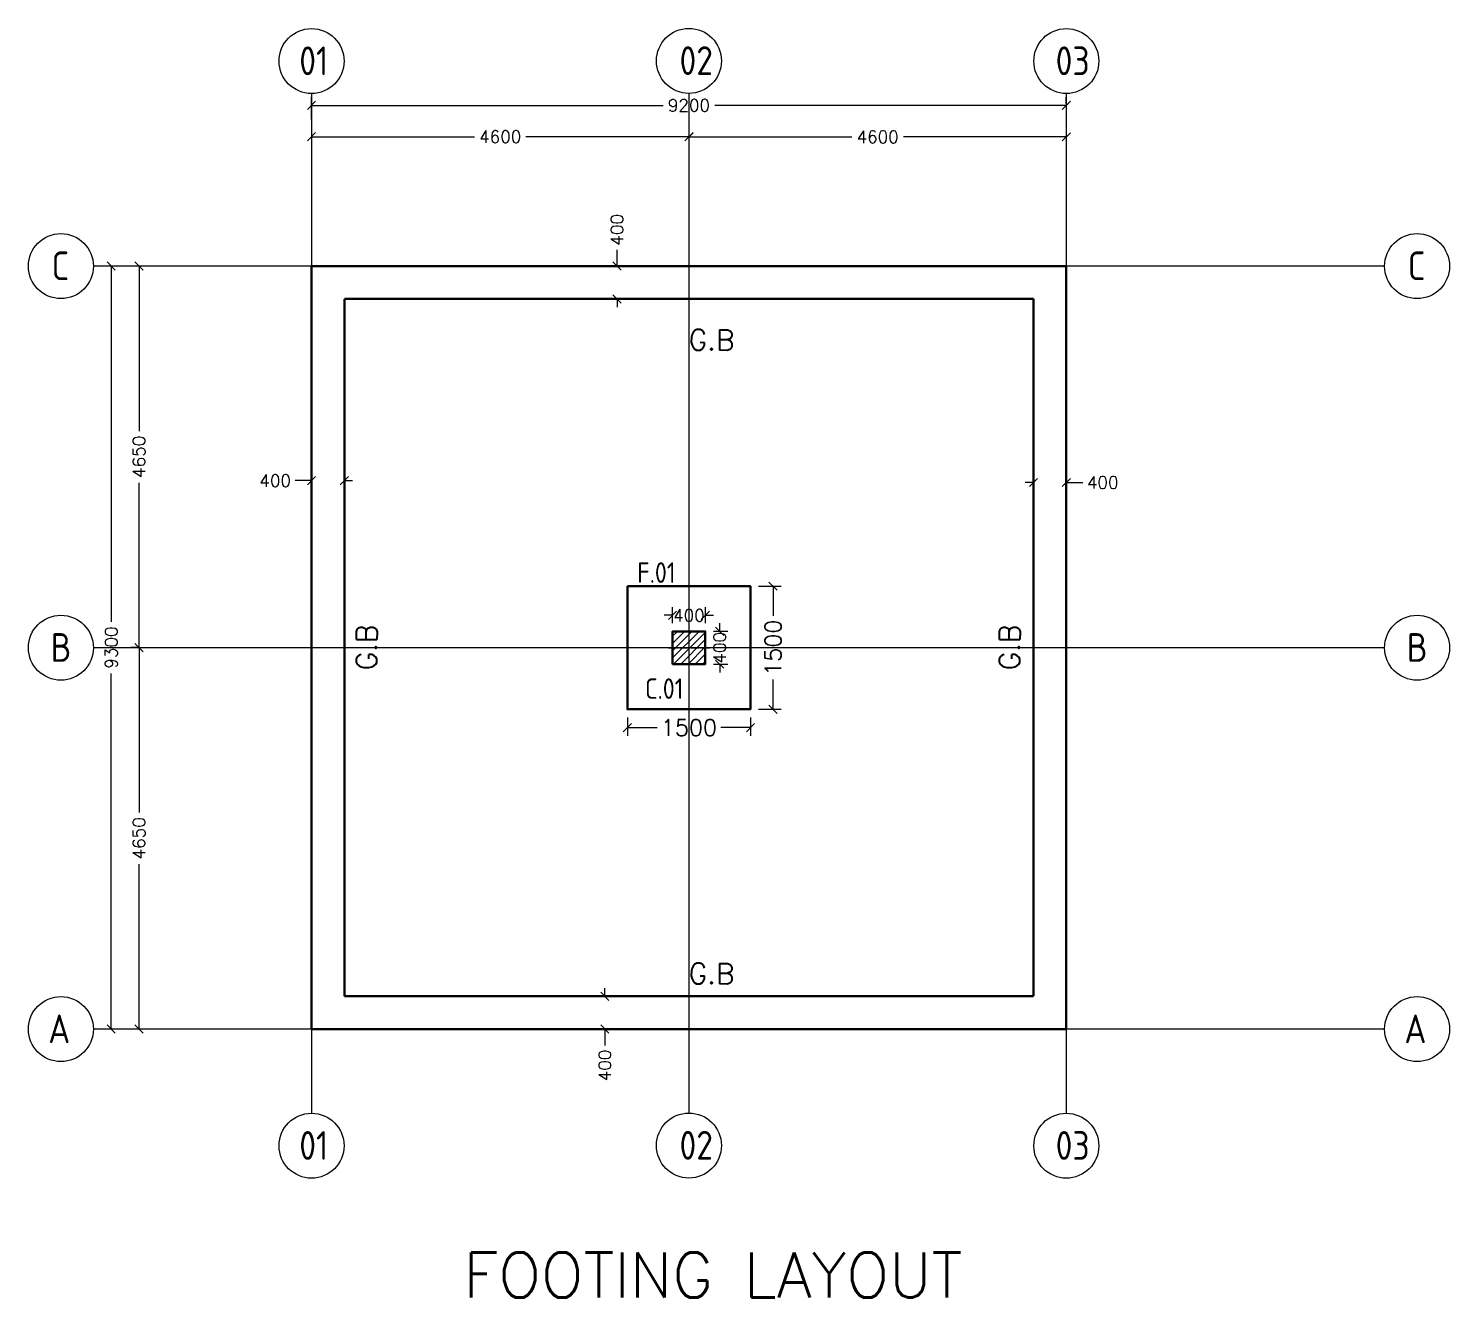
# Model space of a CAD drawing. Header units: millimetres. Extents: x 5119 to 442966, y -339486 to 193490.
# Drawn here: x 133796 to 151118, y 118824 to 134294 of the extents above; entities that cross this region are included whole.
import ezdxf

# ---------------------------------------------------------------- set-up
doc = ezdxf.new("R2010")
doc.units = ezdxf.units.MM
doc.header["$LTSCALE"] = 10
doc.header["$PDMODE"] = 34
doc.linetypes.add('center', pattern=[13.75, 9.75, -1.5, 1, -1.5])
doc.linetypes.add('hidden', pattern=[6.25, 4.75, -1.5])
for name, color, linetype, lineweight in [('STR-BEAM', 5, 'hidden', 30), ('STR-CL', 1, 'center', 9), ('STR-CONC', 3, 'Continuous', 30), ('STR-DIM', 1, 'Continuous', 9), ('STR-GRID', 248, 'Continuous', 9), ('STR-HATCH', 4, 'Continuous', 9), ('STR-TEXT', 7, 'Continuous', 9)]:
    doc.layers.add(name, color=color, linetype=linetype, lineweight=lineweight)
doc.styles.add('MINA_MM', font='romans.shx', dxfattribs={"height": 200})
doc.styles.add('MINA_MM_ANNOT_PLAN', font='dim.shx', dxfattribs={"height": 350})
doc.styles.add('MINA_MM_LAYOUT', font='dim.shx', dxfattribs={"height": 250})
doc.styles.add('MINA_MM_S', font='romans.shx', dxfattribs={"height": 150})
doc.dimstyles.new('MINA_MM', dxfattribs={"dimtxt": 200, "dimasz": 100, "dimexe": 100, "dimexo": 100, "dimgap": 50, "dimtad": 0, "dimdec": 0, "dimzin": 0, "dimdsep": 46, "dimtxsty": 'MINA_MM', "dimblk": 'OBLIQUE', "dimcen": 0.09, "dimclrd": 256, "dimclre": 256, "dimclrt": 7, "dimadec": 0, "dimazin": 0, "dimtfac": 1, "dimtdec": 0, "dimtix": 1, "dimtofl": 0, "dimtmove": 0, "dimatfit": 0, "dimfxl": 1, "dimtolj": 1, "dimtzin": 0, "dimlwd": -1, "dimlwe": -1, "dimarcsym": 0})
doc.dimstyles.new('MINA_MM_S', dxfattribs={"dimtxt": 150, "dimasz": 100, "dimexe": 100, "dimexo": 100, "dimgap": 50, "dimtad": 0, "dimdec": 0, "dimzin": 0, "dimdsep": 46, "dimtxsty": 'MINA_MM_S', "dimblk": 'OBLIQUE', "dimcen": 0.09, "dimclrd": 256, "dimclre": 256, "dimclrt": 7, "dimadec": 0, "dimazin": 0, "dimtfac": 1, "dimtdec": 0, "dimtix": 1, "dimtofl": 0, "dimtmove": 0, "dimatfit": 0, "dimfxl": 1, "dimtolj": 1, "dimtzin": 0, "dimlwd": -1, "dimlwe": -1, "dimarcsym": 0})

# ---------------------------------------------------------------- blocks, each defined once
blk = doc.blocks.new('ggggggg')
at = {"layer": 'STR-GRID', "ltscale": 10}
for p, q in [((112856, 110282), (112856, 97853)), ((117456, 110284), (117456, 97855)), ((122056, 110282), (122056, 97853))]:
    blk.add_line(p, q, dxfattribs=at)
for points in [[(125935, 108178), (110197, 108178)], [(125935, 103527), (110197, 103527)], [(125935, 98878), (110197, 98878)]]:
    blk.add_lwpolyline(points, dxfattribs=at)
for centre in [(112856, 110678), (117456, 110680), (122056, 110678), (109801, 108178), (126331, 108178), (109801, 103527), (126331, 103527), (109801, 98878), (126331, 98878), (112856, 97457), (117456, 97459), (122056, 97457)]:
    blk.add_circle(centre, 396, dxfattribs=at)
at = {"layer": 'STR-TEXT', "char_height": 350, "attachment_point": 3, "style": 'MINA_MM_ANNOT_PLAN'}
for s, insert in [('01', (113060, 110856)), ('02', (117749, 110858)), ('03', (122340, 110856)), ('C', (109902, 108357)), ('C', (126432, 108357)), ('B', (109930, 103705)), ('B', (126460, 103705)), ('A', (109915, 99057)), ('A', (126445, 99057)), ('01', (113060, 97635)), ('02', (117749, 97637)), ('03', (122340, 97635))]:
    blk.add_mtext_dynamic_manual_height_columns(s, width=668.67, gutter_width=12.5, heights=[0], dxfattribs=dict(at, insert=insert))
blk = doc.blocks.new('S.C.02.PLAN')
at = {"layer": 'STR-HATCH'}
h = blk.add_hatch(dxfattribs=at)
h.set_pattern_fill('ANSI31', color=256, scale=500)
h.set_pattern_definition([(45, (0, 0), (-44.194, 44.194), [])])
h.paths.add_polyline_path([(50, -200), (50, 200), (450, 200), (450, -200)])
at = {"layer": 'STR-CL'}
for p, q in [((250, 250), (250, -250)), ((0, 0), (500, 0))]:
    blk.add_line(p, q, dxfattribs=at)
at = {"layer": 'STR-CONC', "ltscale": 10}
blk.add_lwpolyline([(50, -200), (50, 200), (450, 200), (450, -200)], close=True, dxfattribs=at)
blk = doc.blocks.new('_Oblique')
at = {"color": 0, "linetype": 'ByBlock', "lineweight": -2}
blk.add_line((-0.5, -0.5), (0.5, 0.5), dxfattribs=at)
blk = doc.blocks.new('*D382')
at = {"layer": 'Defpoints', "color": 0, "transparency": 16777216}
for p in [(750, 750), (750, -750), (1026, -750)]:
    blk.add_point(p, dxfattribs=at)
at = {"layer": 'STR-DIM', "transparency": 16777216}
for p, q in [((850, 750), (1126, 750)), ((1026, 750), (1026, 388)), ((1026, -750), (1026, -388)), ((850, -750), (1126, -750))]:
    blk.add_line(p, q, dxfattribs=at)
at = {"layer": 'STR-DIM', "transparency": 16777216, "xscale": 100, "yscale": 100, "zscale": 100}
for p, rotation in [((1026, 750), 90), ((1026, -750), 270)]:
    blk.add_blockref('_Oblique', p, dxfattribs=dict(at, rotation=rotation))
at = {"layer": 'STR-DIM', "color": 7, "transparency": 16777216, "insert": (1026, 0), "char_height": 200, "attachment_point": 5, "rotation": 90, "style": 'MINA_MM'}
blk.add_mtext('\\A1;1500', dxfattribs=at)
blk = doc.blocks.new('*D383')
at = {"layer": 'Defpoints', "color": 0, "transparency": 16777216}
for p in [(-750, -750), (750, -750), (750, -973)]:
    blk.add_point(p, dxfattribs=at)
at = {"layer": 'STR-DIM', "transparency": 16777216}
for p, q in [((-750, -850), (-750, -1073)), ((750, -850), (750, -1073)), ((-750, -973), (-388, -973)), ((750, -973), (388, -973))]:
    blk.add_line(p, q, dxfattribs=at)
at = {"layer": 'STR-DIM', "transparency": 16777216, "xscale": 100, "yscale": 100, "zscale": 100, "rotation": 180}
blk.add_blockref('_Oblique', (-750, -973), dxfattribs=at)
at = {"layer": 'STR-DIM', "transparency": 16777216, "xscale": 100, "yscale": 100, "zscale": 100}
blk.add_blockref('_Oblique', (750, -973), dxfattribs=at)
at = {"layer": 'STR-DIM', "color": 7, "transparency": 16777216, "insert": (0, -973), "char_height": 200, "attachment_point": 5, "style": 'MINA_MM'}
blk.add_mtext('\\A1;1500', dxfattribs=at)
blk = doc.blocks.new('*D370')
at = {"layer": 'Defpoints', "color": 0, "ltscale": 10, "transparency": 16777216}
for p in [(142047, 127140), (141647, 126945), (142047, 126945)]:
    blk.add_point(p, dxfattribs=at)
at = {"layer": 'STR-DIM', "ltscale": 10, "transparency": 16777216}
for p, q in [((141647, 127045), (141647, 127240)), ((142047, 127045), (142047, 127240)), ((141647, 127140), (141547, 127140)), ((142047, 127140), (142147, 127140))]:
    blk.add_line(p, q, dxfattribs=at)
at = {"layer": 'STR-DIM', "ltscale": 10, "transparency": 16777216, "xscale": 100, "yscale": 100, "zscale": 100}
blk.add_blockref('_Oblique', (141647, 127140), dxfattribs=at)
at = {"layer": 'STR-DIM', "ltscale": 10, "transparency": 16777216, "xscale": 100, "yscale": 100, "zscale": 100, "rotation": 180}
blk.add_blockref('_Oblique', (142047, 127140), dxfattribs=at)
at = {"layer": 'STR-DIM', "color": 7, "ltscale": 10, "transparency": 16777216, "insert": (141847, 127140), "char_height": 150, "attachment_point": 5, "style": 'MINA_MM_S'}
blk.add_mtext('\\A1;400', dxfattribs=at)
blk = doc.blocks.new('*D371')
at = {"layer": 'Defpoints', "color": 0, "ltscale": 10, "transparency": 16777216}
for p in [(142047, 126945), (142047, 126545), (142222, 126545)]:
    blk.add_point(p, dxfattribs=at)
at = {"layer": 'STR-DIM', "ltscale": 10, "transparency": 16777216}
for p, q in [((142222, 126945), (142222, 127045)), ((142147, 126945), (142322, 126945)), ((142147, 126545), (142322, 126545)), ((142222, 126545), (142222, 126445))]:
    blk.add_line(p, q, dxfattribs=at)
at = {"layer": 'STR-DIM', "ltscale": 10, "transparency": 16777216, "xscale": 100, "yscale": 100, "zscale": 100}
for p, rotation in [((142222, 126945), 270), ((142222, 126545), 90)]:
    blk.add_blockref('_Oblique', p, dxfattribs=dict(at, rotation=rotation))
at = {"layer": 'STR-DIM', "color": 7, "ltscale": 10, "transparency": 16777216, "insert": (142222, 126745), "char_height": 150, "attachment_point": 5, "rotation": 90, "style": 'MINA_MM_S'}
blk.add_mtext('\\A1;400', dxfattribs=at)
blk = doc.blocks.new('*D387')
at = {"layer": 'Defpoints', "color": 0, "ltscale": 10, "transparency": 16777216}
for p in [(135449, 131397), (135144, 126747), (135234, 126747)]:
    blk.add_point(p, dxfattribs=at)
at = {"layer": 'STR-DIM', "ltscale": 10, "transparency": 16777216}
for p, q in [((135349, 131397), (135044, 131397)), ((135144, 131397), (135144, 129386)), ((135144, 126747), (135144, 128757)), ((135134, 126747), (135044, 126747))]:
    blk.add_line(p, q, dxfattribs=at)
at = {"layer": 'STR-DIM', "ltscale": 10, "transparency": 16777216, "xscale": 100, "yscale": 100, "zscale": 100}
for p, rotation in [((135144, 131397), 90), ((135144, 126747), 270)]:
    blk.add_blockref('_Oblique', p, dxfattribs=dict(at, rotation=rotation))
at = {"layer": 'STR-DIM', "color": 7, "ltscale": 10, "transparency": 16777216, "insert": (135144, 129072), "char_height": 150, "attachment_point": 5, "rotation": 90, "style": 'MINA_MM_S'}
blk.add_mtext('\\A1;4650', dxfattribs=at)
blk = doc.blocks.new('*D388')
at = {"layer": 'Defpoints', "color": 0, "ltscale": 10, "transparency": 16777216}
for p in [(135234, 126747), (135144, 122097), (135519, 122097)]:
    blk.add_point(p, dxfattribs=at)
at = {"layer": 'STR-DIM', "ltscale": 10, "transparency": 16777216}
for p, q in [((135134, 126747), (135044, 126747)), ((135144, 126747), (135144, 124736)), ((135144, 122097), (135144, 124107)), ((135419, 122097), (135044, 122097))]:
    blk.add_line(p, q, dxfattribs=at)
at = {"layer": 'STR-DIM', "ltscale": 10, "transparency": 16777216, "xscale": 100, "yscale": 100, "zscale": 100}
for p, rotation in [((135144, 126747), 90), ((135144, 122097), 270)]:
    blk.add_blockref('_Oblique', p, dxfattribs=dict(at, rotation=rotation))
at = {"layer": 'STR-DIM', "color": 7, "ltscale": 10, "transparency": 16777216, "insert": (135144, 124422), "char_height": 150, "attachment_point": 5, "rotation": 90, "style": 'MINA_MM_S'}
blk.add_mtext('\\A1;4650', dxfattribs=at)
blk = doc.blocks.new('*D389')
at = {"layer": 'Defpoints', "color": 0, "ltscale": 10, "transparency": 16777216}
for p in [(135449, 131397), (134805, 122097), (135519, 122097)]:
    blk.add_point(p, dxfattribs=at)
at = {"layer": 'STR-DIM', "ltscale": 10, "transparency": 16777216}
for p, q in [((135349, 131397), (134705, 131397)), ((134805, 131397), (134805, 127061)), ((134805, 122097), (134805, 126432)), ((135419, 122097), (134705, 122097))]:
    blk.add_line(p, q, dxfattribs=at)
at = {"layer": 'STR-DIM', "ltscale": 10, "transparency": 16777216, "xscale": 100, "yscale": 100, "zscale": 100}
for p, rotation in [((134805, 131397), 90), ((134805, 122097), 270)]:
    blk.add_blockref('_Oblique', p, dxfattribs=dict(at, rotation=rotation))
at = {"layer": 'STR-DIM', "color": 7, "ltscale": 10, "transparency": 16777216, "insert": (134805, 126747), "char_height": 150, "attachment_point": 5, "rotation": 90, "style": 'MINA_MM_S'}
blk.add_mtext('\\A1;9300', dxfattribs=at)
blk = doc.blocks.new('*D390')
at = {"layer": 'Defpoints', "color": 0, "ltscale": 10, "transparency": 16777216}
for p in [(146447, 133356), (146447, 133279), (137247, 133083)]:
    blk.add_point(p, dxfattribs=at)
at = {"layer": 'STR-DIM', "ltscale": 10, "transparency": 16777216}
for p, q in [((137247, 133183), (137247, 133456)), ((146447, 133379), (146447, 133456)), ((137247, 133356), (141532, 133356)), ((146447, 133356), (142161, 133356))]:
    blk.add_line(p, q, dxfattribs=at)
at = {"layer": 'STR-DIM', "ltscale": 10, "transparency": 16777216, "xscale": 100, "yscale": 100, "zscale": 100, "rotation": 180}
blk.add_blockref('_Oblique', (137247, 133356), dxfattribs=at)
at = {"layer": 'STR-DIM', "ltscale": 10, "transparency": 16777216, "xscale": 100, "yscale": 100, "zscale": 100}
blk.add_blockref('_Oblique', (146447, 133356), dxfattribs=at)
at = {"layer": 'STR-DIM', "color": 7, "ltscale": 10, "transparency": 16777216, "insert": (141847, 133356), "char_height": 150, "attachment_point": 5, "style": 'MINA_MM_S'}
blk.add_mtext('\\A1;9200', dxfattribs=at)
blk = doc.blocks.new('*D391')
at = {"layer": 'Defpoints', "color": 0, "ltscale": 10, "transparency": 16777216}
for p in [(141847, 133054), (146447, 133054), (141847, 132972)]:
    blk.add_point(p, dxfattribs=at)
at = {"layer": 'STR-DIM', "ltscale": 10, "transparency": 16777216}
for p, q in [((141847, 132972), (143832, 132972)), ((141847, 132954), (141847, 132872)), ((146447, 132972), (144461, 132972)), ((146447, 132954), (146447, 132872))]:
    blk.add_line(p, q, dxfattribs=at)
at = {"layer": 'STR-DIM', "ltscale": 10, "transparency": 16777216, "xscale": 100, "yscale": 100, "zscale": 100, "rotation": 180}
blk.add_blockref('_Oblique', (141847, 132972), dxfattribs=at)
at = {"layer": 'STR-DIM', "ltscale": 10, "transparency": 16777216, "xscale": 100, "yscale": 100, "zscale": 100}
blk.add_blockref('_Oblique', (146447, 132972), dxfattribs=at)
at = {"layer": 'STR-DIM', "color": 7, "ltscale": 10, "transparency": 16777216, "insert": (144147, 132972), "char_height": 150, "attachment_point": 5, "style": 'MINA_MM_S'}
blk.add_mtext('\\A1;4600', dxfattribs=at)
blk = doc.blocks.new('*D392')
at = {"layer": 'Defpoints', "color": 0, "ltscale": 10, "transparency": 16777216}
for p in [(137247, 133083), (141847, 133056), (137247, 132974)]:
    blk.add_point(p, dxfattribs=at)
at = {"layer": 'STR-DIM', "ltscale": 10, "transparency": 16777216}
for p, q in [((137247, 132983), (137247, 132874)), ((137247, 132974), (139232, 132974)), ((141847, 132974), (139861, 132974)), ((141847, 132956), (141847, 132874))]:
    blk.add_line(p, q, dxfattribs=at)
at = {"layer": 'STR-DIM', "ltscale": 10, "transparency": 16777216, "xscale": 100, "yscale": 100, "zscale": 100, "rotation": 180}
blk.add_blockref('_Oblique', (137247, 132974), dxfattribs=at)
at = {"layer": 'STR-DIM', "ltscale": 10, "transparency": 16777216, "xscale": 100, "yscale": 100, "zscale": 100}
blk.add_blockref('_Oblique', (141847, 132974), dxfattribs=at)
at = {"layer": 'STR-DIM', "color": 7, "ltscale": 10, "transparency": 16777216, "insert": (139547, 132974), "char_height": 150, "attachment_point": 5, "style": 'MINA_MM_S'}
blk.add_mtext('\\A1;4600', dxfattribs=at)
blk = doc.blocks.new('*D441')
at = {"layer": 'Defpoints', "color": 0, "ltscale": 10, "transparency": 16777216}
for p in [(146447, 128759), (146047, 128610), (146447, 128610)]:
    blk.add_point(p, dxfattribs=at)
at = {"layer": 'STR-DIM', "ltscale": 10, "transparency": 16777216}
for p, q in [((146047, 128759), (145947, 128759)), ((146047, 128710), (146047, 128859)), ((146447, 128710), (146447, 128859)), ((146447, 128759), (146647, 128759))]:
    blk.add_line(p, q, dxfattribs=at)
at = {"layer": 'STR-DIM', "ltscale": 10, "transparency": 16777216, "xscale": 100, "yscale": 100, "zscale": 100}
blk.add_blockref('_Oblique', (146047, 128759), dxfattribs=at)
at = {"layer": 'STR-DIM', "ltscale": 10, "transparency": 16777216, "xscale": 100, "yscale": 100, "zscale": 100, "rotation": 180}
blk.add_blockref('_Oblique', (146447, 128759), dxfattribs=at)
at = {"layer": 'STR-DIM', "color": 7, "ltscale": 10, "transparency": 16777216, "insert": (146890, 128759), "char_height": 150, "attachment_point": 5, "style": 'MINA_MM_S'}
blk.add_mtext('\\A1;400', dxfattribs=at)
blk = doc.blocks.new('*D442')
at = {"layer": 'Defpoints', "color": 0, "ltscale": 10, "transparency": 16777216}
for p in [(137247, 128782), (137247, 128706), (137647, 128706)]:
    blk.add_point(p, dxfattribs=at)
at = {"layer": 'STR-DIM', "ltscale": 10, "transparency": 16777216}
for p, q in [((137247, 128806), (137247, 128882)), ((137647, 128806), (137647, 128882)), ((137247, 128782), (137047, 128782)), ((137647, 128782), (137747, 128782))]:
    blk.add_line(p, q, dxfattribs=at)
at = {"layer": 'STR-DIM', "ltscale": 10, "transparency": 16777216, "xscale": 100, "yscale": 100, "zscale": 100}
blk.add_blockref('_Oblique', (137247, 128782), dxfattribs=at)
at = {"layer": 'STR-DIM', "ltscale": 10, "transparency": 16777216, "xscale": 100, "yscale": 100, "zscale": 100, "rotation": 180}
blk.add_blockref('_Oblique', (137647, 128782), dxfattribs=at)
at = {"layer": 'STR-DIM', "color": 7, "ltscale": 10, "transparency": 16777216, "insert": (136804, 128782), "char_height": 150, "attachment_point": 5, "style": 'MINA_MM_S'}
blk.add_mtext('\\A1;400', dxfattribs=at)
blk = doc.blocks.new('*D443')
at = {"layer": 'Defpoints', "color": 0, "ltscale": 10, "transparency": 16777216}
for p in [(140960, 131397), (140960, 130997), (140971, 130997)]:
    blk.add_point(p, dxfattribs=at)
at = {"layer": 'STR-DIM', "ltscale": 10, "transparency": 16777216}
for p, q in [((140971, 131397), (140971, 131597)), ((141060, 131397), (141071, 131397)), ((140971, 130997), (140971, 130897)), ((141060, 130997), (141071, 130997))]:
    blk.add_line(p, q, dxfattribs=at)
at = {"layer": 'STR-DIM', "ltscale": 10, "transparency": 16777216, "xscale": 100, "yscale": 100, "zscale": 100}
for p, rotation in [((140971, 131397), 270), ((140971, 130997), 90)]:
    blk.add_blockref('_Oblique', p, dxfattribs=dict(at, rotation=rotation))
at = {"layer": 'STR-DIM', "color": 7, "ltscale": 10, "transparency": 16777216, "insert": (140971, 131839), "char_height": 150, "attachment_point": 5, "rotation": 90, "style": 'MINA_MM_S'}
blk.add_mtext('\\A1;400', dxfattribs=at)
blk = doc.blocks.new('*D444')
at = {"layer": 'Defpoints', "color": 0, "ltscale": 10, "transparency": 16777216}
for p in [(140893, 122497), (140822, 122097), (140893, 122097)]:
    blk.add_point(p, dxfattribs=at)
at = {"layer": 'STR-DIM', "ltscale": 10, "transparency": 16777216}
for p, q in [((140793, 122497), (140722, 122497)), ((140822, 122497), (140822, 122597)), ((140793, 122097), (140722, 122097)), ((140822, 122097), (140822, 121897))]:
    blk.add_line(p, q, dxfattribs=at)
at = {"layer": 'STR-DIM', "ltscale": 10, "transparency": 16777216, "xscale": 100, "yscale": 100, "zscale": 100}
for p, rotation in [((140822, 122497), 270), ((140822, 122097), 90)]:
    blk.add_blockref('_Oblique', p, dxfattribs=dict(at, rotation=rotation))
at = {"layer": 'STR-DIM', "color": 7, "ltscale": 10, "transparency": 16777216, "insert": (140822, 121654), "char_height": 150, "attachment_point": 5, "rotation": 90, "style": 'MINA_MM_S'}
blk.add_mtext('\\A1;400', dxfattribs=at)
blk = doc.blocks.new('F.02')
at = {"layer": 'STR-CONC'}
blk.add_lwpolyline([(-750, 750), (750, 750), (750, -750), (-750, -750)], close=True, dxfattribs=at)
at = {"layer": 'STR-TEXT', "ltscale": 0.1, "char_height": 250, "attachment_point": 5, "rotation": 0.00009, "style": 'MINA_MM_LAYOUT'}
for s, insert in [('\\A1;F.01', (-396.4, 915.9)), ('\\A1;C.01', (-300.3, -498))]:
    blk.add_mtext(s, dxfattribs=dict(at, insert=insert))
at = {"layer": 'STR-DIM'}
for base, p1, angle, picture, middle in [((1026.1, -750), (750, 750), 89.99999, '*D382', (1026.1, 0)), ((750, -972.5), (-750, -750), 359.99999, '*D383', (0, -972.5))]:
    dim = blk.add_linear_dim(base=base, p1=p1, p2=(750, -750), angle=angle, dimstyle='MINA_MM', dxfattribs=at)
    dim.commit()
    dim.dimension.update_dxf_attribs({"geometry": picture, "text_midpoint": middle})

msp = doc.modelspace()

# ---------------------------------------------------------------- linework, layer by layer
at = {"layer": 'STR-BEAM', "ltscale": 0.25}
for points in [[(137246.8, 131396.6), (146446.8, 131396.6), (146446.8, 122096.6), (137246.8, 122096.6)], [(137646.8, 130996.6), (146046.8, 130996.6), (146046.8, 122496.6), (137646.8, 122496.6)]]:
    msp.add_lwpolyline(points, close=True, dxfattribs=at)

# ---------------------------------------------------------------- block references
for name, p in [('F.02', (141846.8, 126744.8)), ('S.C.02.PLAN', (141596.8, 126744.8))]:
    msp.add_blockref(name, p)
at = {"layer": 'STR-DIM'}
msp.add_blockref('ggggggg', (24391, 23218.2), dxfattribs=at)

# ---------------------------------------------------------------- texts
at = {"layer": 'STR-TEXT', "char_height": 250, "attachment_point": 3, "style": 'MINA_MM'}
for insert, rotation in [((142402.8, 130618.3), 359.38059), ((137796.3, 127029), 89.38059), ((145633.8, 127029), 89.38059), ((142402.8, 122895.1), 359.38059)]:
    msp.add_mtext_dynamic_manual_height_columns('G.B', width=668.667, gutter_width=12.5, heights=[0], dxfattribs=dict(at, insert=insert, rotation=rotation))
at = {"layer": 'STR-TEXT', "insert": (142140.1, 119099), "char_height": 550, "attachment_point": 5, "style": 'MINA_MM'}
msp.add_mtext('\\A1;FOOTING LAYOUT', dxfattribs=at)

# ---------------------------------------------------------------- dimensions: what is measured, and where the dimension line sits
at = {"layer": 'STR-DIM', "ltscale": 10}
for base, p1, p2, picture, middle in [((146446.8, 133356.1), (137246.8, 133082.7), (146446.8, 133279.4), '*D390', (141846.8, 133356.1)), ((137246.8, 128781.7), (137646.8, 128706.4), (137246.8, 128706.4), '*D442', (136803.9, 128781.7)), ((146446.8, 128759), (146046.8, 128610), (146446.8, 128610), '*D441', (146889.6, 128759))]:
    dim = msp.add_linear_dim(base=base, p1=p1, p2=p2, dimstyle='MINA_MM_S', dxfattribs=at)
    dim.commit()
    dim.dimension.update_dxf_attribs({"geometry": picture, "text_midpoint": middle, "dimtype": 160})
dim = msp.add_linear_dim(base=(137246.8, 132973.6), p1=(141846.8, 133056.1), p2=(137246.8, 133082.7), dimstyle='MINA_MM_S', override={"dimtmove": 1}, dxfattribs=at)
dim.commit()
dim.dimension.update_dxf_attribs({"geometry": '*D392', "text_midpoint": (139546.8, 132973.6)})
for base, p1, p2, picture, middle in [((141846.8, 132971.8), (146446.8, 133054.2), (141846.8, 133054.2), '*D391', (144146.8, 132971.8)), ((142046.8, 127140.5), (141646.8, 126944.8), (142046.8, 126944.8), '*D370', (141846.8, 127140.5))]:
    dim = msp.add_linear_dim(base=base, p1=p1, p2=p2, dimstyle='MINA_MM_S', dxfattribs=at)
    dim.commit()
    dim.dimension.update_dxf_attribs({"geometry": picture, "text_midpoint": middle})
for base, p1, p2, picture, middle in [((140970.7, 130996.6), (140959.5, 131396.6), (140959.5, 130996.6), '*D443', (140970.7, 131839.5)), ((140821.7, 122096.6), (140892.6, 122496.6), (140892.6, 122096.6), '*D444', (140821.7, 121653.8))]:
    dim = msp.add_linear_dim(base=base, p1=p1, p2=p2, angle=90, dimstyle='MINA_MM_S', dxfattribs=at)
    dim.commit()
    dim.dimension.update_dxf_attribs({"geometry": picture, "text_midpoint": middle, "dimtype": 160})
for base, p1, p2, picture, middle in [((134804.8, 122096.6), (135449, 131396.6), (135518.5, 122096.6), '*D389', (134804.8, 126746.6)), ((135144, 126746.8), (135449, 131396.6), (135234.2, 126746.8), '*D387', (135144, 129071.7)), ((142221.6, 126544.8), (142046.8, 126944.8), (142046.8, 126544.8), '*D371', (142221.6, 126744.8))]:
    dim = msp.add_linear_dim(base=base, p1=p1, p2=p2, angle=90, dimstyle='MINA_MM_S', dxfattribs=at)
    dim.commit()
    dim.dimension.update_dxf_attribs({"geometry": picture, "text_midpoint": middle})
dim = msp.add_linear_dim(base=(135144, 122096.6), p1=(135234.2, 126746.8), p2=(135518.5, 122096.6), angle=90, dimstyle='MINA_MM_S', override={"dimtxt": 150, "dimtmove": 1}, dxfattribs=at)
dim.commit()
dim.dimension.update_dxf_attribs({"geometry": '*D388', "text_midpoint": (135144, 124421.7)})

doc.saveas('drawing.dxf')
